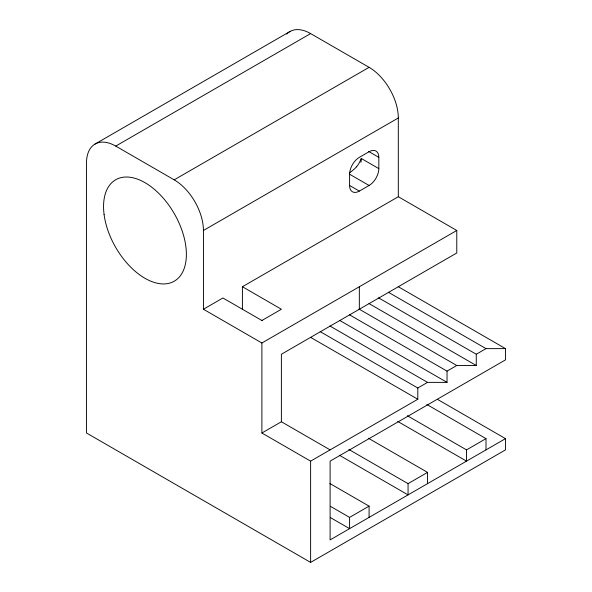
<?xml version="1.0" encoding="UTF-8"?>
<svg xmlns="http://www.w3.org/2000/svg" width="592" height="592" viewBox="0 0 592 592"><rect width="100%" height="100%" fill="white"/><g stroke="black" fill="none" stroke-linecap="round" stroke-linejoin="round"><path stroke-width="0.89" d="M95.068 144.048L289.947 31.531M437.555 399.408L505.494 438.635L505.494 449.883L310.615 562.4L86.506 433.011L86.506 162.97A41.344 23.865 60 0 1 115.736 146.091L310.615 33.581L369.082 67.333A41.344 23.865 60 0 1 398.312 117.963L398.312 196.729L242.409 286.735L242.409 309.239M115.736 146.091L174.196 179.85L369.082 67.333M330.107 449.883L281.385 421.756L281.385 354.245L456.78 252.984L456.78 230.48L261.893 342.997L203.433 309.239L203.433 230.48L398.312 117.963M359.337 191.098L369.082 185.474A13.779 7.955 -60 0 0 378.828 168.602L378.828 157.346A13.779 7.955 -60 0 0 369.082 151.722L359.337 157.346A13.779 7.955 -60 0 0 349.591 174.226L349.591 185.474A13.779 7.955 -60 0 0 359.337 191.098L349.872 185.636M203.433 309.239L222.918 297.991L262.293 320.723M261.893 320.494L281.385 309.239L242.409 286.735M261.893 342.997L261.893 433.011L281.385 421.756M320.154 331.624L417.804 388.004L427.542 382.373L447.034 382.373L447.034 371.125L349.384 314.744M447.034 371.125L456.78 365.501L476.264 365.501L476.264 354.245L378.614 297.872M476.264 354.245L486.01 348.621L505.494 348.621L505.494 359.877L330.107 461.138L330.107 539.897L505.494 438.635M261.893 433.011L310.615 461.138L417.804 399.252L417.804 388.004M330.395 506.308L349.591 517.393L369.082 506.145L369.082 517.393M348.866 449.469L408.058 483.642L427.542 472.386L427.542 483.642M407.333 415.71L466.518 449.883L486.01 438.635L486.01 449.883M368.579 151.434L378.828 157.346M378.828 168.602L361.483 158.589A58.564 33.811 60 0 1 360.913 162.319M398.312 196.729L456.78 230.48M349.361 174.092L369.082 185.474M398.246 286.698L505.494 348.621M388.359 292.248L486.01 348.621M369.008 303.578L476.264 365.501M359.129 309.12L456.78 365.501M339.778 320.457L447.034 382.373M329.892 326L427.542 382.373M310.548 337.329L417.804 399.252M426.817 404.462L486.01 438.635M397.728 421.423L466.518 461.138L466.518 449.883M368.35 438.213L427.542 472.386M339.268 455.174L408.058 494.89L408.058 483.642M329.885 483.516L369.082 506.145M330.395 517.563L349.591 528.649L349.591 517.393M359.337 286.735L359.337 309.239M310.615 461.138L310.615 562.4M174.196 179.85A41.344 23.865 60 0 1 203.433 230.48M286.713 34.107A41.344 23.865 60 0 1 310.615 33.581M356.377 166.981A13.542 4.418 -44.1 0 1 349.791 172.62M360.861 158.819A14.127 7.526 -46 0 1 356.495 166.877M104.074 214.408A58.564 33.811 60 0 0 171.066 282.673A58.564 33.811 60 0 0 159.759 194.354A58.564 33.811 60 0 0 104.074 214.408"/></g></svg>
